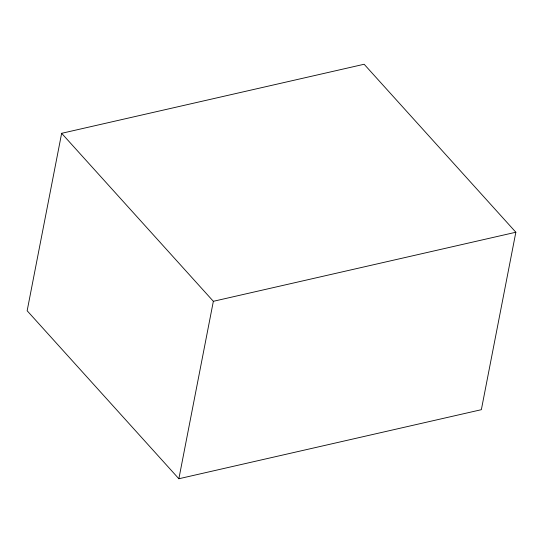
<?xml version="1.0" encoding="UTF-8"?>
<svg xmlns="http://www.w3.org/2000/svg" width="543" height="543" viewBox="0 0 543 543"><rect width="100%" height="100%" fill="white"/><g stroke="black" fill="none" stroke-linecap="round" stroke-linejoin="round"><path stroke-width="0.81" d="M61.644 133.313L27.15 310.759L178.864 478.75L481.356 409.687L515.85 232.241L364.136 64.25L61.644 133.313L213.351 301.304L178.864 478.75M213.351 301.304L515.85 232.241"/></g></svg>
